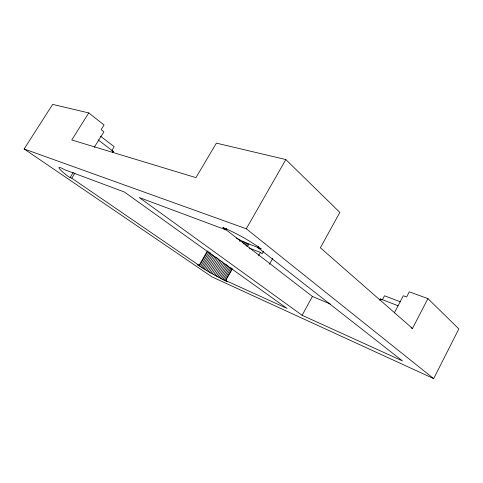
<?xml version="1.0" encoding="UTF-8"?>
<svg xmlns="http://www.w3.org/2000/svg" width="483" height="483" viewBox="0 0 483 483"><rect width="100%" height="100%" fill="white"/><g stroke="black" fill="none" stroke-linecap="round" stroke-linejoin="round"><path stroke-width="0.72" d="M94.209 147.381L103.893 131.799L101.14 129.661L104.068 124.964L88.763 112.931L52.647 104.382L24.15 148.969L211.959 276.88L433.668 378.618L458.85 328.899L427.914 298.621L409.306 291.835L406.614 296.979L403.299 295.741L394.273 312.966M411.118 327.891L412.47 328.446L427.914 298.621M382.427 299.708L384.504 295.771L400.594 301.911M379.777 300.233L380.459 298.935L398.04 305.751M258.677 246.481L257.976 247.713L402.478 360.916L302.116 315.29L312.398 296.453L225.235 229.159M269.466 264.261L272.732 258.435M258.604 255.598L260.403 252.404L249.24 248.081M263.567 251.19L262.124 253.744L260.403 252.404M207.334 251.057L199.044 265.396L197.215 264.575L209.489 272.261L224.124 280.188L231.17 267.83M244.815 243.885L245.521 242.641L258.695 247.779M224.124 280.188L225.283 280.75L231.961 269.025M245.636 245.014L246.698 243.148M225.283 280.75L227.451 281.764L225.658 280.526L232.371 268.735M246.415 246.107L247.827 243.619M247.489 246.535L248.908 244.042M217.748 276.892L225.144 263.959M24.15 148.969L246.288 228.773L285.845 159.565L339.839 212.411L320.368 247.773L412.47 328.446M219.083 277.604L226.479 264.66M239.725 241.476L240.431 240.244L245.521 242.641M220.393 278.293L227.795 265.336M221.673 278.957L228.707 266.628M242.333 242.75L243.04 241.512M222.923 279.585L229.956 267.244M243.239 243.957L244.301 242.098M210.872 273.058L219.016 258.864M212.254 273.849L220.025 260.301M213.637 274.634L221.407 261.08M215.02 275.401L222.784 261.84M216.39 276.155L223.786 263.235M302.116 315.29L139.303 197.559L225.881 229.842L226.63 228.537M204.152 269.055L212.339 254.849M205.45 269.852L213.631 255.652M206.778 270.655L214.947 256.455M208.125 271.458L216.287 257.264M209.489 272.261L217.646 258.067M199.334 265.994L207.944 251.088M200.469 266.737L209.073 251.842M201.659 267.497L210.244 252.621M202.884 268.27L211.083 254.052M111.978 150.358L114.223 146.711L100.518 136.194M112.624 152.791L113.414 151.511L98.188 139.931M225.658 280.526L286.987 308.408L124.348 191.986L64.813 169.787C50.226 161.805 67.149 176.422 70.095 177.545L73.265 172.455M70.095 177.545L71.78 178.197L74.962 173.083M88.763 112.931L71.768 139.973L195.965 177.641L216.384 143.131L285.845 159.565M112.207 151.143L113.414 151.511M257.976 247.713L261.237 248.956C249.258 240.449 236.398 233.096 222.82 227.475L225.881 229.842M312.398 296.453L330.384 304.036M240.431 240.244L236.368 238.125M71.78 178.197L199.044 265.396M246.288 228.773L433.668 378.618M380.459 298.935L381.54 299.889"/></g></svg>
